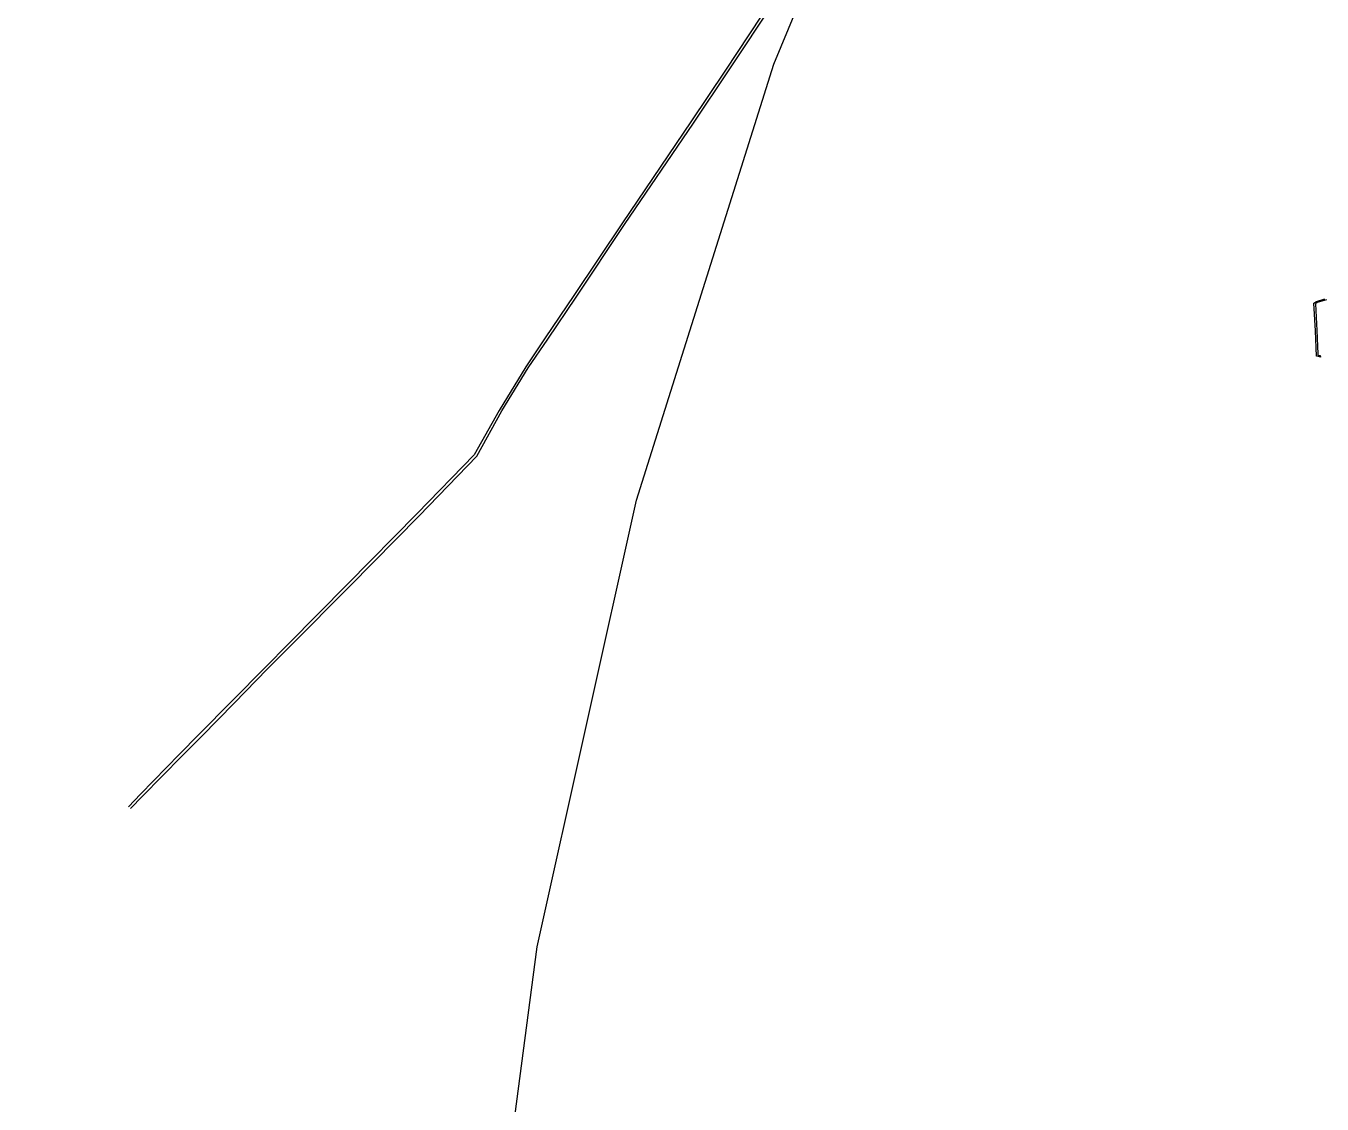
# Model space of a CAD drawing. Header units: metres. Extents: x -1448899 to 1563798, y -293564 to 398817.
# Drawn here: x 1529927 to 1533634, y 382716 to 385801 of the extents above; entities that cross this region are included whole.
import ezdxf

# ---------------------------------------------------------------- set-up
doc = ezdxf.new("R2010")
doc.units = ezdxf.units.M
for name, color, linetype in [('T', 1, 'Continuous'), ('Z', 30, 'Continuous'), ('Газопроводы', 7, 'Continuous'), ('кадастр', 7, 'Continuous')]:
    doc.layers.add(name, color=color, linetype=linetype)

# ---------------------------------------------------------------- blocks, each defined once
blk = doc.blocks.new('A$C0BB7152E')
at = {"layer": 'T', "linetype": 'Continuous'}
for points in [[(1532063.54, 385880.4), (1531928.37, 385674.27), (1531829.26, 385526.89), (1531634.06, 385238.06), (1531494.86, 385029.49), (1531412.91, 384908.42), (1531356.91, 384826.02), (1531280.94, 384701.16), (1531209.43, 384573.63), (1531046.13, 384405.69), (1530847.2, 384204.19), (1530678.72, 384033.53), (1530612.12, 383966.79), (1530517.05, 383870.18), (1530421.87, 383773.96), (1530366.93, 383717.21), (1530255.24, 383603.07), (1530220.3, 383567.14)], [(1530226.3, 383561.66), (1530261.1, 383597.49), (1530373.09, 383711.41), (1530429.48, 383768.24), (1530523.8, 383864.26), (1530617.36, 383960.75), (1530683.86, 384027.23), (1530854.22, 384197.87), (1531052.19, 384399.88), (1531216.99, 384569.89), (1531288.5, 384699.77), (1531363.62, 384823.15), (1531419.63, 384904.59), (1531501.52, 385024.93), (1531639.32, 385232.54), (1531836.33, 385523.38), (1531934.83, 385669.49), (1532071.49, 385875.31)]]:
    blk.add_lwpolyline(points, dxfattribs=at)
at = {"layer": 'Z', "linetype": 'Continuous'}
for points in [[(1532066.67, 375431.54), (1531673.18, 376679.56), (1531389.95, 377957.12), (1531219.14, 379254.51), (1531162.06, 380561.85), (1531219.14, 381869.18), (1531389.95, 383166.57), (1531673.18, 384444.13), (1532066.67, 385692.15), (1532567.45, 386901.12), (1533171.68, 388061.85), (1533874.78, 389165.49), (1534671.4, 390203.66), (1535555.46, 391168.45), (1536520.25, 392052.51), (1537558.42, 392849.13), (1538662.06, 393552.23), (1539822.79, 394156.46), (1541031.76, 394657.24), (1542279.78, 395050.73), (1543557.34, 395333.96), (1544854.73, 395504.77)], [(1533646.76, 385017.46), (1533620.41, 385009.41), (1533615.21, 385005.8), (1533619.59, 384929.3), (1533622.61, 384862.66), (1533622.68, 384859.42), (1533628.73, 384858.02), (1533630.28, 384853.06), (1533627.02, 384854.16), (1533618.82, 384856.29), (1533615.6, 384929.09), (1533611.08, 385007.79), (1533618.64, 385013.05), (1533641.87, 385020.16)]]:
    blk.add_lwpolyline(points, dxfattribs=at)
blk = doc.blocks.new('A$C0ab4c2d5')
at = {"layer": 'кадастр', "rotation": 359.5536696139991}
blk.add_blockref('A$C0BB7152E', (-1535830.4, -375345.2), dxfattribs=at)

msp = doc.modelspace()

# ---------------------------------------------------------------- block references
at = {"layer": 'Газопроводы', "rotation": 0.4463303860005405}
msp.add_blockref('A$C0ab4c2d5', (1532859.9, 387297.7), dxfattribs=at)

# ---------------------------------------------------------------- next in the draw order: linework, layer by layer
at = {"layer": 'Газопроводы', "color": 6, "lineweight": 200}
msp.add_circle((1532929.5, 387447.7), 11368.9, dxfattribs=at)

doc.saveas('drawing.dxf')
